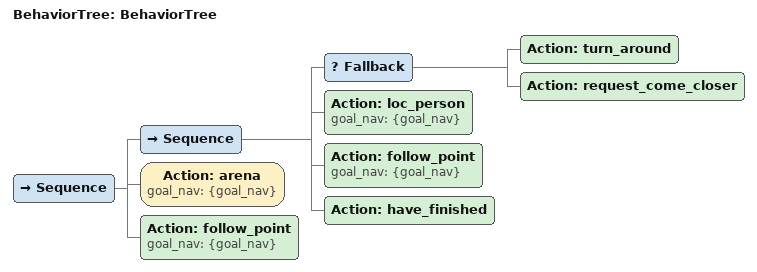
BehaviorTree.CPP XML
<?xml version="1.0"?>
<root main_tree_to_execute="BehaviorTree">
    <BehaviorTree ID="BehaviorTree">
        <Sequence>
            <Sequence>
                <Fallback>
                    <Action ID="turn_around"/>
                    <Action ID="request_come_closer"/>
                </Fallback>
                <Action ID="loc_person" goal_nav="{goal_nav}"/>
                <Action ID="follow_point" goal_nav="{goal_nav}"/>
                <Action ID="have_finished"/>
            </Sequence>
            <Action ID="arena" goal_nav="{goal_nav}"/>
            <Action ID="follow_point" goal_nav="{goal_nav}"/>
        </Sequence>
    </BehaviorTree>
</root>
